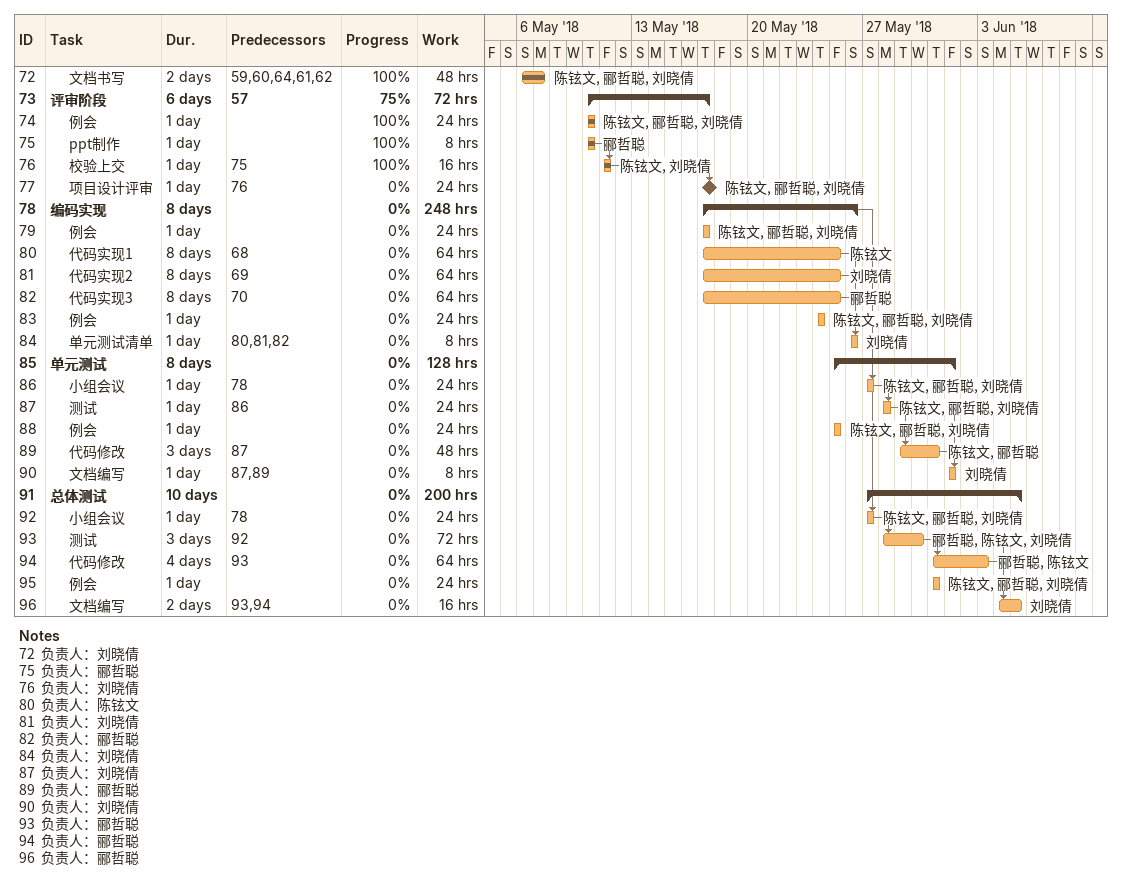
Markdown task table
| ID | Level | Task | Duration | Start | Finish | Predecessors | Resources | % complete | Work (h) |
|---|---|---|---|---|---|---|---|---|---|
| 72 | 2 | 文档书写 | 2d | 2018-05-06 | 2018-05-07 | 59, 60, 64, 61, 62 | 陈铉文, 郦哲聪, 刘晓倩 | 100 | 48 |
| 73 | 1 | **评审阶段** | 6d | 2018-05-10 | 2018-05-17 | 57 |  | 75 | 72 |
| 74 | 2 | 例会 | 1d | 2018-05-10 | 2018-05-10 |  | 陈铉文, 郦哲聪, 刘晓倩 | 100 | 24 |
| 75 | 2 | ppt制作 | 1d | 2018-05-10 | 2018-05-10 |  | 郦哲聪 | 100 | 8 |
| 76 | 2 | 校验上交 | 1d | 2018-05-11 | 2018-05-11 | 75 | 陈铉文, 刘晓倩 | 100 | 16 |
| 77 | 2 | 项目设计评审 | 1d | 2018-05-17 | 2018-05-17 | 76 | 陈铉文, 郦哲聪, 刘晓倩 | 0 | 24 |
| 78 | 1 | **编码实现** | 8d | 2018-05-17 | 2018-05-26 |  |  | 0 | 248 |
| 79 | 2 | 例会 | 1d | 2018-05-17 | 2018-05-17 |  | 陈铉文, 郦哲聪, 刘晓倩 | 0 | 24 |
| 80 | 2 | 代码实现1 | 8d | 2018-05-17 | 2018-05-25 | 68 | 陈铉文 | 0 | 64 |
| 81 | 2 | 代码实现2 | 8d | 2018-05-17 | 2018-05-25 | 69 | 刘晓倩 | 0 | 64 |
| 82 | 2 | 代码实现3 | 8d | 2018-05-17 | 2018-05-25 | 70 | 郦哲聪 | 0 | 64 |
| 83 | 2 | 例会 | 1d | 2018-05-24 | 2018-05-24 |  | 陈铉文, 郦哲聪, 刘晓倩 | 0 | 24 |
| 84 | 2 | 单元测试清单 | 1d | 2018-05-26 | 2018-05-26 | 80, 81, 82 | 刘晓倩 | 0 | 8 |
| 85 | 1 | **单元测试** | 8d | 2018-05-25 | 2018-06-01 |  |  | 0 | 128 |
| 86 | 2 | 小组会议 | 1d | 2018-05-27 | 2018-05-27 | 78 | 陈铉文, 郦哲聪, 刘晓倩 | 0 | 24 |
| 87 | 2 | 测试 | 1d | 2018-05-28 | 2018-05-28 | 86 | 陈铉文, 郦哲聪, 刘晓倩 | 0 | 24 |
| 88 | 2 | 例会 | 1d | 2018-05-25 | 2018-05-25 |  | 陈铉文, 郦哲聪, 刘晓倩 | 0 | 24 |
| 89 | 2 | 代码修改 | 3d | 2018-05-29 | 2018-05-31 | 87 | 陈铉文, 郦哲聪 | 0 | 48 |
| 90 | 2 | 文档编写 | 1d | 2018-06-01 | 2018-06-01 | 87, 89 | 刘晓倩 | 0 | 8 |
| 91 | 1 | **总体测试** | 10d | 2018-05-27 | 2018-06-05 |  |  | 0 | 200 |
| 92 | 2 | 小组会议 | 1d | 2018-05-27 | 2018-05-27 | 78 | 陈铉文, 郦哲聪, 刘晓倩 | 0 | 24 |
| 93 | 2 | 测试 | 3d | 2018-05-28 | 2018-05-30 | 92 | 郦哲聪, 陈铉文, 刘晓倩 | 0 | 72 |
| 94 | 2 | 代码修改 | 4d | 2018-05-31 | 2018-06-03 | 93 | 郦哲聪, 陈铉文 | 0 | 64 |
| 95 | 2 | 例会 | 1d | 2018-05-31 | 2018-05-31 |  | 陈铉文, 郦哲聪, 刘晓倩 | 0 | 24 |
| 96 | 2 | 文档编写 | 2d | 2018-06-04 | 2018-06-05 | 93, 94 | 刘晓倩 | 0 | 16 |

Notes
- 72: 负责人：刘晓倩
- 75: 负责人：郦哲聪
- 76: 负责人：刘晓倩
- 80: 负责人：陈铉文
- 81: 负责人：刘晓倩
- 82: 负责人：郦哲聪
- 84: 负责人：刘晓倩
- 87: 负责人：刘晓倩
- 89: 负责人：郦哲聪
- 90: 负责人：刘晓倩
- 93: 负责人：郦哲聪
- 94: 负责人：郦哲聪
- 96: 负责人：郦哲聪
